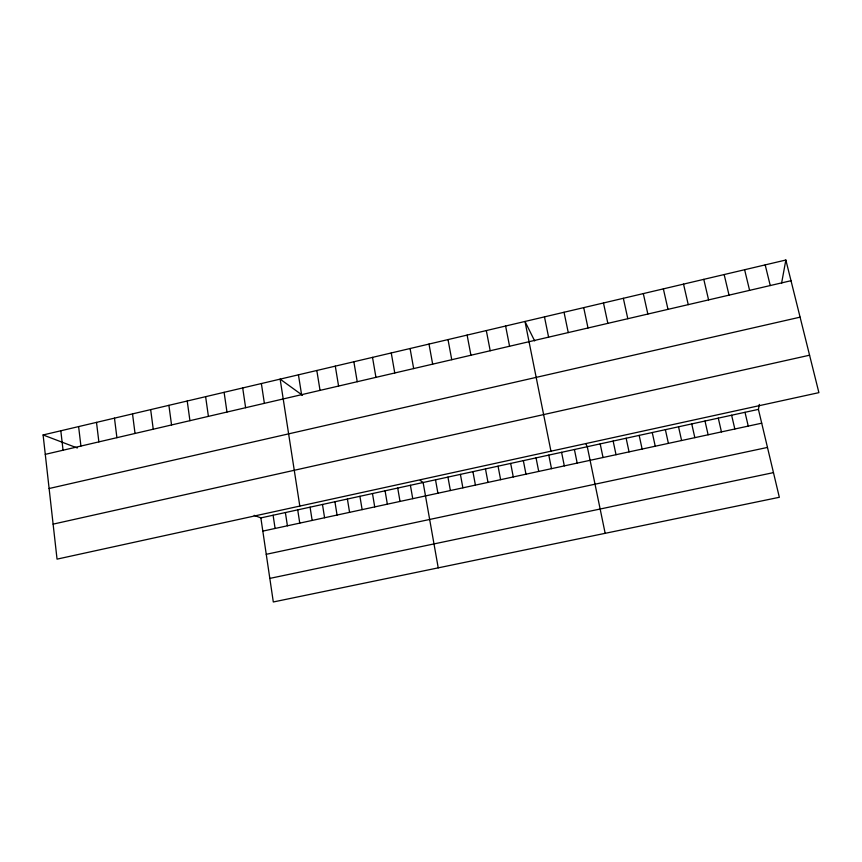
<?xml version="1.0" encoding="UTF-8"?>
<svg xmlns="http://www.w3.org/2000/svg" width="862" height="862" viewBox="0 0 862 862"><rect width="100%" height="100%" fill="white"/><g stroke="black" fill="none" stroke-linecap="round" stroke-linejoin="round"><path stroke-width="1.29" d="M254.171 515.347L260.863 517.9L273.308 601.978L779.334 497.288L758.42 409.375L759.336 404.418M781.554 283.426L785.853 260.022L43.1 434.954L57.043 559.136L818.9 392.641L785.853 260.022M45.277 454.36L791.014 280.71M49.112 488.517L800.098 317.162M53.11 524.139L809.569 355.209M260.863 517.9L758.42 409.375M262.824 531.111L761.706 423.188M266.25 554.309L767.471 447.432M269.817 578.402L773.462 472.624M43.1 434.954L77.321 447.992M302.519 395.313L280.139 379.129L299.814 506.08M420.247 480.425L423.123 482.504L438.23 567.853M534.655 340.899L524.99 321.461L550.947 451.203M586.041 444.21L587.281 446.71L605.167 533.319M765.187 264.893L770.251 285.548M744.617 269.741L749.595 290.354M724.155 274.558L729.036 295.138M745.005 412.305L748.248 426.097M703.791 279.353L708.586 299.901M731.622 415.225L734.833 428.996M718.283 418.135L721.451 431.894M683.534 284.126L688.242 304.642M704.997 421.033L708.122 434.771M663.363 288.878L667.996 309.35M691.744 423.921L694.837 437.648M678.534 426.798L681.594 440.514M643.311 293.597L647.847 314.048M665.378 429.675L668.395 443.37M623.345 298.306L627.805 318.714M652.254 432.53L655.239 446.214M639.173 435.385L642.125 449.059M603.475 302.982L607.85 323.358M626.135 438.23L629.055 451.882M613.141 441.064L616.028 454.705M583.714 307.637L588.003 327.98M600.189 443.887L603.034 457.506M564.039 312.27L568.252 332.581M574.415 449.511L577.184 463.099M544.472 316.882L548.598 337.161M561.582 452.313L564.319 465.889M548.792 455.104L551.497 468.659M536.045 457.884L538.718 471.428M505.606 326.03L509.571 346.244M523.342 460.653L525.982 474.186M486.319 330.577L490.209 350.748M510.67 463.411L513.278 476.934M498.053 466.17L500.617 479.671M467.118 335.092L470.932 355.241M485.468 468.917L488 482.397M472.915 471.654L475.425 485.123M448.014 339.596L451.753 359.713M460.405 474.38L462.883 487.838M428.996 344.067L432.659 364.152M447.938 477.095L450.384 490.532M435.515 479.811L437.918 493.236M410.075 348.528L413.663 368.58M391.251 352.967L394.764 372.977M410.398 485.284L412.747 498.678M397.716 488.054L400.022 501.436M372.513 357.374L375.94 377.362M385.077 490.812L387.35 504.173M353.862 361.771L357.224 381.715M372.481 493.56L374.722 506.91M359.917 496.296L362.126 509.625M335.296 366.145L338.583 386.057M347.397 499.023L349.573 512.351M316.817 370.488L320.039 390.378M334.919 501.749L337.064 515.056M322.474 504.464L324.586 517.75M298.435 374.819L301.581 394.677M310.072 507.168L312.152 520.443M297.713 509.862L299.76 523.126M285.387 512.545L287.412 525.798M261.369 383.547L264.375 403.341M273.103 515.228L275.097 528.46M242.696 387.943L245.627 407.704M224.109 392.329L226.975 412.047M205.619 396.682L208.41 416.368M187.216 401.013L189.931 420.678M168.898 405.334L171.549 424.955M150.667 409.622L153.242 429.211M132.522 413.9L135.032 433.457M114.474 418.145L116.909 437.68M96.501 422.38L98.871 441.872M78.614 426.593L80.92 446.053M60.814 430.784L63.055 450.223"/></g></svg>
